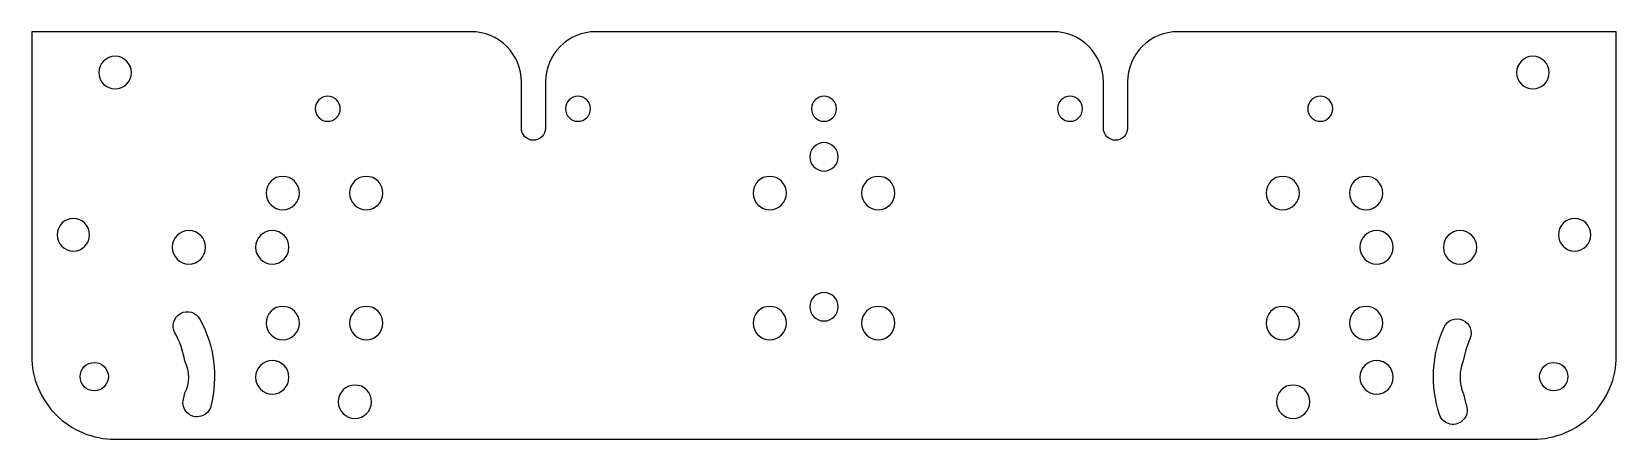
# Model space of a CAD drawing. Header units: millimetres. Extents: x -10 to 180, y 0 to 49.
import ezdxf

# ---------------------------------------------------------------- set-up
doc = ezdxf.new("R2010")
doc.units = ezdxf.units.MM

msp = doc.modelspace()

# ---------------------------------------------------------------- linework, layer by layer
at = {"layer": 'INTERIOR_PROFILES'}
for points in [[(8.19, 4.81, 0.015568), (8.34, 5.48, 0.256352), (8.36, 9.36, 0.082281), (7.18, 12.76, -0.999999), (10.17, 14.39, -0.188181), (11.49, 3.98, -1)], [(159.35, 13.42, -0.999999), (162.45, 12.03, 0.063021), (161.64, 9.38, 0.201715), (161.67, 5.46, 0.03367), (162.04, 4.02, -1), (158.81, 2.95, -0.188181)]]:
    msp.add_lwpolyline(points, format="xyb", close=True, dxfattribs=at)
at = {"layer": 'INTERIOR_PROFILES', "extrusion": (0, 0, -1)}
for centre, radius in [((0, 43.92), 1.95), ((-170, 43.92), 1.95), ((-25.5, 39.58), 1.5), ((-55.5, 39.58), 1.5), ((-85, 39.58), 1.5), ((-114.5, 39.58), 1.5), ((-144.5, 39.58), 1.5), ((-85, 33.83), 1.7), ((-20.11, 29.49), 2), ((-30.11, 29.49), 2), ((-78.5, 29.49), 2), ((-91.5, 29.49), 2), ((-140, 29.49), 2), ((-150, 29.49), 2), ((5, 24.49), 1.95), ((-8.85, 22.99), 2), ((-18.85, 22.99), 2), ((-151.26, 22.99), 2), ((-161.26, 22.99), 2), ((-175, 24.49), 1.95), ((-85, 15.87), 1.7), ((-20.11, 13.92), 2), ((-30.11, 13.92), 2), ((-78.5, 13.92), 2), ((-91.5, 13.92), 2), ((-140, 13.92), 2), ((-150, 13.92), 2), ((-18.85, 7.42), 2), ((-151.26, 7.42), 2), ((-28.75, 4.5), 2), ((-141.25, 4.5), 2)]:
    msp.add_circle(centre, radius, dxfattribs=at)
at = {"layer": 'INTERIOR_PROFILES'}
for centre in [(-2.5, 7.5), (172.5, 7.5)]:
    msp.add_circle(centre, 1.7, dxfattribs=at)
at = {"layer": 'OUTER_PROFILES'}
msp.add_lwpolyline([(121.4, 37.26, -1), (118.5, 37.26), (118.5, 42.81, 0.414214), (112.5, 48.81), (57.61, 48.81, 0.414214), (51.61, 42.81), (51.61, 37.26, -1), (48.71, 37.26), (48.71, 42.81, 0.414214), (42.71, 48.81), (-10, 48.81), (-10, 10, 0.414214), (0, 0), (170, 0, 0.414214), (180, 10), (180, 48.81), (127.4, 48.81, 0.414214), (121.4, 42.81)], format="xyb", close=True, dxfattribs=at)

doc.saveas('drawing.dxf')
